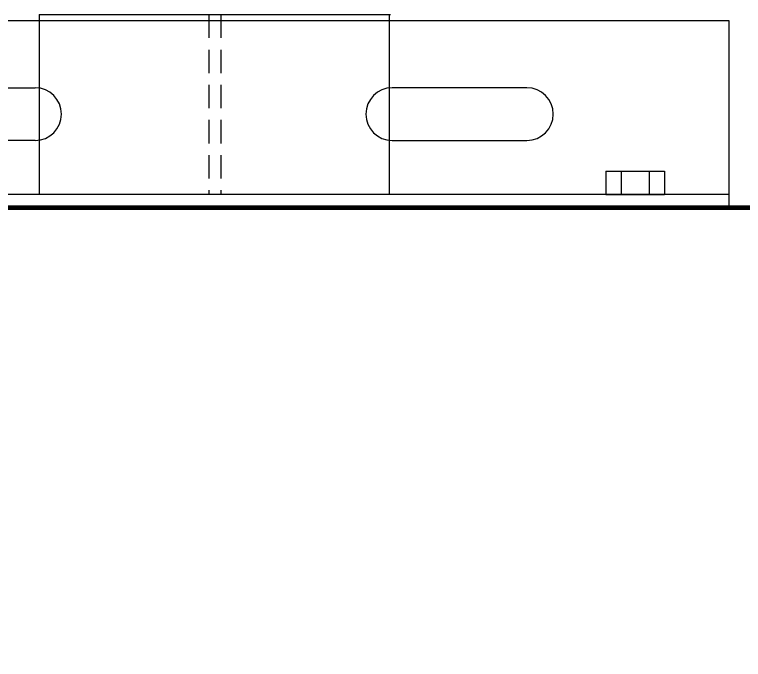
# Model space of a CAD drawing. Header units: feet. Extents: x -496 to 721, y -497 to 166.
# Drawn here: x -228.13 to -220.35, y -397.46 to -390.58 of the extents above; entities that cross this region are included whole.
import ezdxf

# ---------------------------------------------------------------- set-up
doc = ezdxf.new("R2010")
doc.units = ezdxf.units.FT
doc.header["$MEASUREMENT"] = 0
doc.linetypes.add('HIDDEN', pattern=[0.375, 0.25, -0.125])
for name, color, linetype in [('E-COMB-BOX', 42, 'Continuous'), ('S-BEAM', 7, 'Continuous'), ('S-STEL-ANGL', 3, 'Continuous')]:
    doc.layers.add(name, color=color, linetype=linetype)

# ---------------------------------------------------------------- blocks, each defined once
blk = doc.blocks.new('BracketAngle_Top')
for p, q in [((66.7354, 88.7116), (68.1729, 88.7116)), ((73.4229, 88.7116), (71.9854, 88.7116)), ((68.1729, 88.1491), (66.7354, 88.1491)), ((71.9854, 88.1491), (73.4229, 88.1491)), ((75.5791, 87.5703), (64.5791, 87.5703))]:
    blk.add_line(p, q)
blk.add_lwpolyline([(64.5791, 89.4303), (75.5791, 89.4303), (75.5791, 87.4303), (64.5791, 87.4303)], close=True)
for centre, start, end in [((68.1729, 88.4303), 270, 90), ((71.9854, 88.4303), 90, 270), ((73.4229, 88.4303), 270, 90)]:
    blk.add_arc(centre, 0.2812, start, end)
blk = doc.blocks.new('BoltHead_.625_Side')
for p, q in [((80.984, 265.3966), (81.609, 265.3966)), ((80.984, 265.3966), (80.984, 265.1466)), ((81.1465, 265.3966), (81.1465, 265.1466)), ((81.4465, 265.3966), (81.4465, 265.1466)), ((81.609, 265.3966), (81.609, 265.1466)), ((80.984, 265.1466), (81.609, 265.1466))]:
    blk.add_line(p, q)

msp = doc.modelspace()

# ---------------------------------------------------------------- linework, layer by layer
at = {"layer": 'E-COMB-BOX', "color": 0, "const_width": 0.05}
msp.add_lwpolyline([(-238.9232, -422.6405), (-213.0849, -422.6405), (-213.0849, -392.6405), (-238.9232, -392.6405)], close=True, dxfattribs=at)
at = {"layer": 'S-BEAM'}
for p, q in [((-227.8659, -390.578), (-224.1159, -390.578)), ((-227.8659, -390.578), (-227.8659, -392.5005)), ((-224.129, -390.578), (-224.129, -392.5005))]:
    msp.add_line(p, q, dxfattribs=at)
at = {"layer": 'S-BEAM', "linetype": 'HIDDEN'}
for p, q in [((-226.0554, -390.578), (-226.0554, -392.5005)), ((-225.9264, -390.578), (-225.9264, -392.5005))]:
    msp.add_line(p, q, dxfattribs=at)

# ---------------------------------------------------------------- block references
at = {"layer": 'S-STEL-ANGL'}
for name, p in [('BracketAngle_Top', (-296.0832, -480.0709)), ('BoltHead_.625_Side', (-302.8005, -657.6471))]:
    msp.add_blockref(name, p, dxfattribs=at)

doc.saveas('drawing.dxf')
